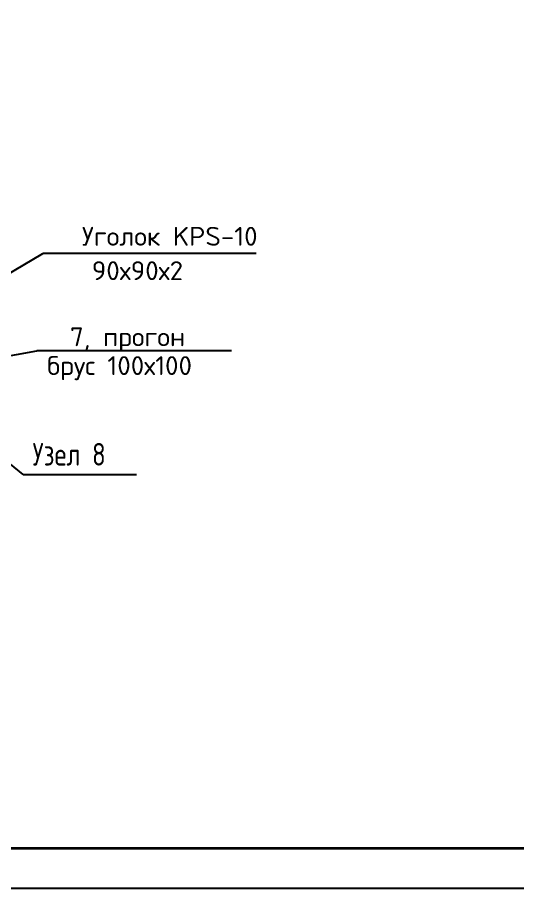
# Model space of a CAD drawing. Extents: x -12289450 to -10763036, y -7834513 to -6150123.
# Drawn here: x -10966685 to -10964037, y -7684862 to -7680244 of the extents above; entities that cross this region are included whole.
import ezdxf

# ---------------------------------------------------------------- set-up
doc = ezdxf.new("R2010")
doc.units = 0
doc.header["$LTSCALE"] = 25
for name, color, linetype in [('004-ВСПЛИНИИ', 15, 'Continuous'), ('Annotation - Text', 7, 'Continuous'), ('ArchiCAD', 7, 'Continuous'), ('Новое', 51, 'Continuous'), ('Примечания', 7, 'Continuous')]:
    doc.layers.add(name, color=color, linetype=linetype)
doc.styles.add('GOST 2.304', font='cs_gost2304.shx')
doc.styles.get("Standard").update_dxf_attribs({"font": 'arial.ttf'})

msp = doc.modelspace()

# ---------------------------------------------------------------- linework, layer by layer
at = {"lineweight": 25, "ltscale": 20}
for p, q in [((-10967437.9, -7682022.6), (-10966550.4, -7681495.4)), ((-10965420.4, -7681495.4), (-10966550.4, -7681495.4)), ((-10967423.9, -7682162.6), (-10966582.6, -7682012.3)), ((-10965551, -7682012.3), (-10966582.6, -7682012.3))]:
    msp.add_line(p, q, dxfattribs=at)
at = {"layer": '004-ВСПЛИНИИ', "color": 1}
for q in [(-10966974.8, -7682409), (-10966055.5, -7682666.8)]:
    msp.add_line((-10966655.5, -7682666.8), q, dxfattribs=at)
at = {"layer": 'ArchiCAD', "color": 7, "linetype": 'Continuous', "lineweight": 35}
msp.add_lwpolyline([(-10972171.1, -7672473.4), (-10955411.9, -7672473.4), (-10955411.9, -7684650.4), (-10972171.1, -7684650.4)], close=True, dxfattribs=at)
msp.add_lwpolyline([(-10972171.1, -7672473.4), (-10955411.9, -7672473.4), (-10955411.9, -7684650.4), (-10972171.1, -7684650.4)], close=True, dxfattribs=at)
at = {"layer": 'Новое', "color": 7, "linetype": 'Continuous'}
msp.add_lwpolyline([(-10973019.7, -7672261.3), (-10955199.8, -7672261.3), (-10955199.8, -7684862.5), (-10973019.7, -7684862.5)], close=True, dxfattribs=at)
msp.add_lwpolyline([(-10973019.7, -7672261.3), (-10955199.8, -7672261.3), (-10955199.8, -7684862.5), (-10973019.7, -7684862.5)], close=True, dxfattribs=at)

# ---------------------------------------------------------------- texts
at = {"layer": 'Annotation - Text', "color": 0, "lineweight": 25, "style": 'GOST 2.304'}
msp.add_text('Узел 8', height=120, dxfattribs=at).set_placement((-10966605.1, -7682620))
at = {"layer": 'Примечания', "color": 7, "char_height": 100}
for s, insert, attachment_point in [('\\A1;{\\Fsimplex|c204;Уголок \\Fsimplex|c0;KPS-10}', (-10965413.4, -7681404.3), 6), ('\\A1;{\\Fsimplex|c204;90х90х2}', (-10966291.4, -7681586.6), 4), ('\\A1;{\\Fsimplex|c204;7\\Fsimplex|c0;, \\Fsimplex|c204;прогон}', (-10966407, -7681950.7), 4), ('\\A1;{\\Fsimplex|c204;брус \\Fsimplex|c0;1\\Fsimplex|c204;00х\\Fsimplex|c0;10\\Fsimplex|c204;0}', (-10966527.6, -7682103.5), 4)]:
    msp.add_mtext(s, dxfattribs=dict(at, insert=insert, attachment_point=attachment_point))

doc.saveas('drawing.dxf')
